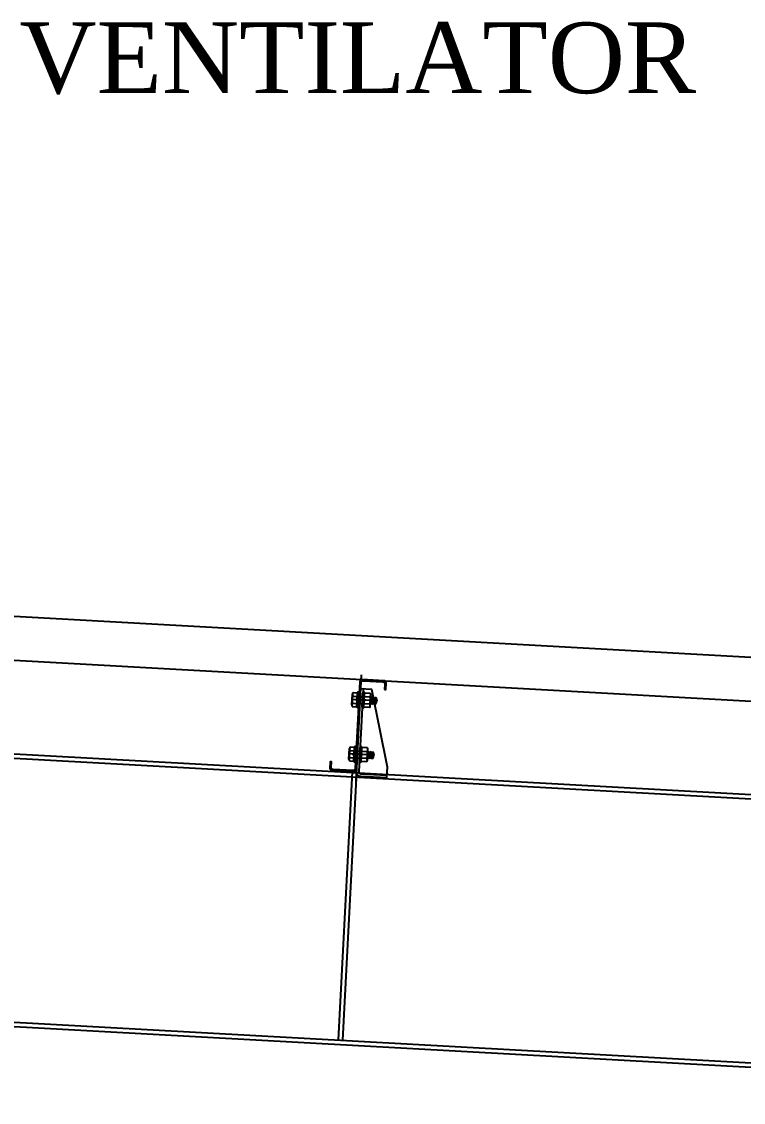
# Model space of a CAD drawing. Header units: metres. Extents: x 31037 to 31490, y -4422 to -3483.
# Drawn here: x 31279.376 to 31281.018, y -4400.567 to -4398.107 of the extents above; entities that cross this region are included whole.
import ezdxf

# ---------------------------------------------------------------- set-up
doc = ezdxf.new("R2010")
doc.units = ezdxf.units.M
doc.header["$LTSCALE"] = 30
doc.header["$MEASUREMENT"] = 0
doc.linetypes.add('DASHDOT', pattern=[1, 0.5, -0.25, 0, -0.25])
doc.layers.get('0').update_dxf_attribs({"color": 30, "lineweight": 40})
doc.layers.add('JSC-4D-Bolt', color=240, linetype='Continuous', lineweight=18)
for name, color, linetype in [('JSC-G-Grid Line', 250, 'DASHDOT'), ('JSC-U-Steel', 21, 'Continuous'), ('OBJ', 5, 'Continuous')]:
    doc.layers.add(name, color=color, linetype=linetype)
doc.styles.get("Standard").update_dxf_attribs({"font": 'times.ttf', "height": 0.05})

msp = doc.modelspace()

# ---------------------------------------------------------------- linework, layer by layer
at = {"color": 0, "lineweight": 25}
for p, q in [((31280.1277, -4399.81438), (31280.09557, -4400.42487)), ((31280.13769, -4399.81491), (31280.10556, -4400.42543))]:
    msp.add_line(p, q, dxfattribs=at)
for points in [[(31167.82867, -4400.32318), (31195.40861, -4398.41783), (31224.35861, -4400.41783), (31260.50861, -4398.41783), (31295.28496, -4400.34183)], [(31167.83556, -4400.42294), (31195.40861, -4398.51807), (31224.35792, -4400.51802), (31260.50861, -4398.51798), (31295.27944, -4400.44168)], [(31238.53545, -4400.55688), (31260.50854, -4399.34122), (31282.48177, -4400.55689)], [(31238.53578, -4400.56688), (31260.50854, -4399.35124), (31282.48143, -4400.56689)]]:
    msp.add_lwpolyline(points, dxfattribs=at)
at = {"color": 0, "lineweight": 25, "elevation": 0.0001}
for points in [[(31238.51509, -4399.94722), (31260.50854, -4398.73043), (31282.50212, -4399.94723)], [(31238.51543, -4399.95722), (31260.50854, -4398.74045), (31282.50179, -4399.95723)]]:
    msp.add_lwpolyline(points, dxfattribs=at)
at = {"layer": 'JSC-4D-Bolt', "color": 0, "linetype": 'Continuous', "lineweight": 25}
for p, q in [((31280.1268, -4399.6619), (31280.12805, -4399.63803)), ((31280.12917, -4399.64208), (31280.1685, -4399.64415)), ((31280.12959, -4399.63412), (31280.13985, -4399.63466)), ((31280.13818, -4399.66649), (31280.13985, -4399.63466)), ((31280.14199, -4399.66669), (31280.14367, -4399.63486)), ((31280.15053, -4399.66714), (31280.15221, -4399.63531)), ((31280.15434, -4399.66734), (31280.15602, -4399.63551)), ((31280.16892, -4399.63619), (31280.15602, -4399.63551)), ((31280.16878, -4399.66411), (31280.17003, -4399.64024)), ((31280.17358, -4399.65904), (31280.1697, -4399.64658)), ((31280.16979, -4399.64482), (31280.17078, -4399.6456)), ((31280.17078, -4399.6456), (31280.17178, -4399.64432)), ((31280.17541, -4399.66047), (31280.17078, -4399.6456)), ((31280.17641, -4399.65919), (31280.17178, -4399.64432)), ((31280.17178, -4399.64432), (31280.17361, -4399.64575)), ((31280.17361, -4399.64575), (31280.17461, -4399.64447)), ((31280.17824, -4399.66062), (31280.17361, -4399.64575)), ((31280.17924, -4399.65934), (31280.17461, -4399.64447)), ((31280.17461, -4399.64447), (31280.17644, -4399.64589)), ((31280.17644, -4399.64589), (31280.17743, -4399.64462)), ((31280.18107, -4399.66077), (31280.17644, -4399.64589)), ((31280.18206, -4399.65949), (31280.17743, -4399.64462)), ((31280.17743, -4399.64462), (31280.17927, -4399.64604)), ((31280.17927, -4399.64604), (31280.18026, -4399.64477)), ((31280.18207, -4399.65506), (31280.17927, -4399.64604)), ((31280.18209, -4399.65062), (31280.18026, -4399.64477)), ((31280.18026, -4399.64477), (31280.1821, -4399.64619)), ((31280.18206, -4399.65949), (31280.1821, -4399.64619)), ((31280.1821, -4399.64619), (31280.18378, -4399.65293)), ((31280.18378, -4399.65293), (31280.12742, -4399.64996)), ((31280.12791, -4399.66595), (31280.13818, -4399.66649)), ((31280.12833, -4399.65799), (31280.16766, -4399.66006)), ((31280.13402, -4399.65031), (31280.15744, -4399.65154)), ((31280.15843, -4399.6516), (31280.13942, -4399.65059)), ((31280.16724, -4399.66802), (31280.15434, -4399.66734)), ((31280.16898, -4399.66013), (31280.16976, -4399.66017)), ((31280.16976, -4399.66017), (31280.16909, -4399.65804)), ((31280.17075, -4399.65889), (31280.1693, -4399.65422)), ((31280.17259, -4399.66032), (31280.1695, -4399.6504)), ((31280.16976, -4399.66017), (31280.17075, -4399.65889)), ((31280.17075, -4399.65889), (31280.17259, -4399.66032)), ((31280.17259, -4399.66032), (31280.17358, -4399.65904)), ((31280.17358, -4399.65904), (31280.17541, -4399.66047)), ((31280.17541, -4399.66047), (31280.17641, -4399.65919)), ((31280.17641, -4399.65919), (31280.17824, -4399.66062)), ((31280.17824, -4399.66062), (31280.17924, -4399.65934)), ((31280.17924, -4399.65934), (31280.18107, -4399.66077)), ((31280.18107, -4399.66077), (31280.18206, -4399.65949)), ((31280.18206, -4399.65949), (31280.18378, -4399.65293)), ((31280.12028, -4399.78573), (31280.12154, -4399.76186)), ((31280.12265, -4399.76591), (31280.16198, -4399.76798)), ((31280.12307, -4399.75795), (31280.13334, -4399.75849)), ((31280.13166, -4399.79032), (31280.13334, -4399.75849)), ((31280.13547, -4399.79052), (31280.13715, -4399.75869)), ((31280.14401, -4399.79097), (31280.14569, -4399.75914)), ((31280.14783, -4399.79117), (31280.1495, -4399.75934)), ((31280.1624, -4399.76002), (31280.1495, -4399.75934)), ((31280.16226, -4399.78794), (31280.16351, -4399.76407)), ((31280.16706, -4399.78287), (31280.16318, -4399.7704)), ((31280.16327, -4399.76865), (31280.16427, -4399.76943)), ((31280.16427, -4399.76943), (31280.16526, -4399.76815)), ((31280.1689, -4399.7843), (31280.16427, -4399.76943)), ((31280.16989, -4399.78302), (31280.16526, -4399.76815)), ((31280.16526, -4399.76815), (31280.1671, -4399.76957)), ((31280.1671, -4399.76957), (31280.16809, -4399.7683)), ((31280.17173, -4399.78445), (31280.1671, -4399.76957)), ((31280.17272, -4399.78317), (31280.16809, -4399.7683)), ((31280.16809, -4399.7683), (31280.16992, -4399.76972)), ((31280.16992, -4399.76972), (31280.17092, -4399.76845)), ((31280.17455, -4399.78459), (31280.16992, -4399.76972)), ((31280.17555, -4399.78332), (31280.17092, -4399.76845)), ((31280.17092, -4399.76845), (31280.17275, -4399.76987)), ((31280.17275, -4399.76987), (31280.17374, -4399.76859)), ((31280.17556, -4399.77889), (31280.17275, -4399.76987)), ((31280.17557, -4399.77445), (31280.17374, -4399.76859)), ((31280.17374, -4399.76859), (31280.17558, -4399.77002)), ((31280.17555, -4399.78332), (31280.17558, -4399.77002)), ((31280.17558, -4399.77002), (31280.17727, -4399.77676)), ((31280.17727, -4399.77676), (31280.12091, -4399.77379)), ((31280.1214, -4399.78978), (31280.13166, -4399.79032)), ((31280.12181, -4399.78182), (31280.16114, -4399.78389)), ((31280.12751, -4399.77414), (31280.15092, -4399.77537)), ((31280.15192, -4399.77542), (31280.1329, -4399.77442)), ((31280.16072, -4399.79185), (31280.14783, -4399.79117)), ((31280.16247, -4399.78396), (31280.16324, -4399.784)), ((31280.16324, -4399.784), (31280.16258, -4399.78187)), ((31280.16423, -4399.78272), (31280.16278, -4399.77805)), ((31280.16607, -4399.78415), (31280.16298, -4399.77423)), ((31280.16324, -4399.784), (31280.16423, -4399.78272)), ((31280.16423, -4399.78272), (31280.16607, -4399.78415)), ((31280.16607, -4399.78415), (31280.16706, -4399.78287)), ((31280.16706, -4399.78287), (31280.1689, -4399.7843)), ((31280.1689, -4399.7843), (31280.16989, -4399.78302)), ((31280.16989, -4399.78302), (31280.17173, -4399.78445)), ((31280.17173, -4399.78445), (31280.17272, -4399.78317)), ((31280.17272, -4399.78317), (31280.17455, -4399.78459)), ((31280.17455, -4399.78459), (31280.17555, -4399.78332)), ((31280.17555, -4399.78332), (31280.17727, -4399.77676))]:
    msp.add_line(p, q, dxfattribs=at)
for centre, radius, start, end in [((31280.15196, -4399.65125), 0.02457, 158.06238, 195.91167), ((31280.13468, -4399.63838), 0.00664, 140.11712, 213.85692), ((31280.14176, -4399.63476), 0.00191, 356.98729, 176.98729), ((31280.15411, -4399.63541), 0.00191, 356.98729, 176.98729), ((31280.14487, -4399.65088), 0.02457, 338.06238, 15.91167), ((31280.1634, -4399.63989), 0.00664, 320.11712, 33.85692), ((31280.13343, -4399.66225), 0.00664, 140.11712, 213.85692), ((31280.14009, -4399.66659), 0.00191, 176.98729, 356.98729), ((31280.15244, -4399.66724), 0.00191, 176.98729, 356.98729), ((31280.16214, -4399.66376), 0.00664, 320.11712, 33.85692), ((31280.14544, -4399.77508), 0.02457, 158.06238, 195.91167), ((31280.12817, -4399.76221), 0.00664, 140.11712, 213.85692), ((31280.13524, -4399.75859), 0.00191, 356.98729, 176.98729), ((31280.14759, -4399.75924), 0.00191, 356.98729, 176.98729), ((31280.13835, -4399.77471), 0.02457, 338.06238, 15.91167), ((31280.15688, -4399.76372), 0.00664, 320.11712, 33.85692), ((31280.12691, -4399.78608), 0.00664, 140.11712, 213.85692), ((31280.13357, -4399.79042), 0.00191, 176.98729, 356.98729), ((31280.14592, -4399.79107), 0.00191, 176.98729, 356.98729), ((31280.15563, -4399.78759), 0.00664, 320.11712, 33.85692)]:
    msp.add_arc(centre, radius, start, end, dxfattribs=at)
at = {"layer": 'JSC-G-Grid Line', "color": 0, "lineweight": 25}
msp.add_line((31280.14838, -4399.59385), (31280.13565, -4399.83565), dxfattribs=at)
at = {"layer": 'JSC-U-Steel', "color": 0, "lineweight": 25}
for points in [[(31280.20159, -4399.62746), (31280.20413, -4399.62759), (31280.20492, -4399.61261, 0.4142136), (31280.20019, -4399.60735), (31280.15026, -4399.60473, 0.4142136), (31280.145, -4399.60946), (31280.1346, -4399.80718, -0.4142136), (31280.12934, -4399.81191), (31280.0845, -4399.80955, -0.4142136), (31280.07977, -4399.8043), (31280.08043, -4399.79186), (31280.07788, -4399.79173), (31280.07709, -4399.80671, 0.4142136), (31280.08182, -4399.81197), (31280.13175, -4399.81459, 0.4142136), (31280.13701, -4399.80986), (31280.14742, -4399.61214, -0.4142136), (31280.15267, -4399.60741), (31280.19751, -4399.60977, -0.4142136), (31280.20224, -4399.61502), (31280.20159, -4399.62746)], [(31280.15273, -4399.62526), (31280.1428, -4399.814, 0.4142136), (31280.14753, -4399.81925), (31280.20645, -4399.82236)]]:
    msp.add_lwpolyline(points, format="xyb", dxfattribs=at)
msp.add_lwpolyline([(31280.20745, -4399.80338), (31280.20613, -4399.82835), (31280.14722, -4399.82525, -0.4142136), (31280.13681, -4399.81368), (31280.14674, -4399.62494), (31280.17171, -4399.62626)], format="xyb", close=True, dxfattribs=at)

# ---------------------------------------------------------------- texts
at = {"layer": 'OBJ', "color": 0, "lineweight": 25}
msp.add_text('TURBO VENTILATOR', height=0.161, dxfattribs=at).set_placement((31278.48576, -4398.27011, 0.00035))

doc.saveas('drawing.dxf')
